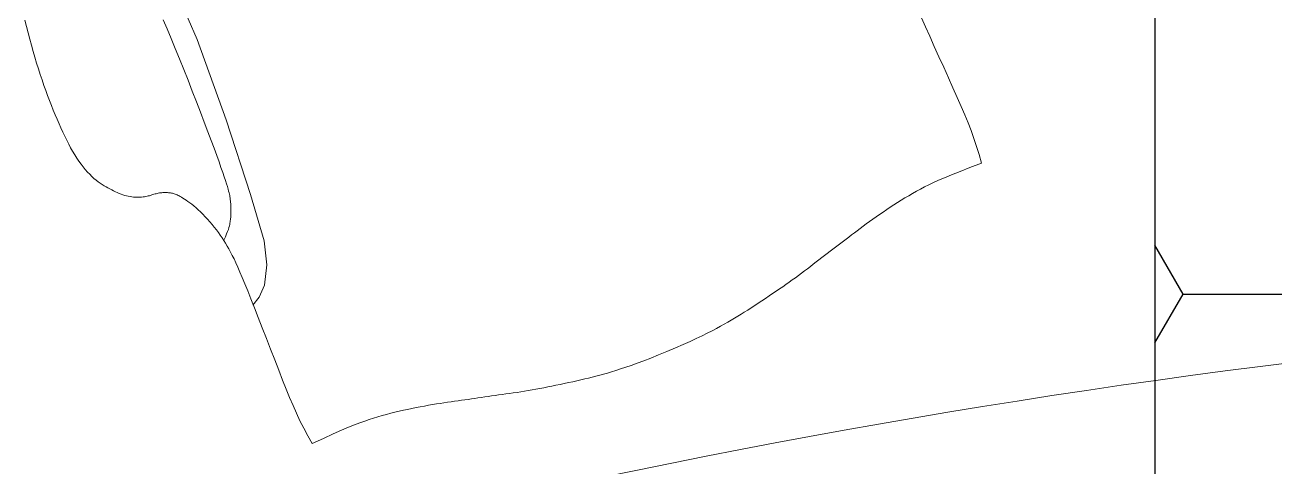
# Model space of a CAD drawing. Header units: millimetres. Extents: x 580 to 1830, y 656 to 1501.
# Drawn here: x 658.19 to 690.03, y 1364.37 to 1375.63 of the extents above; entities that cross this region are included whole.
import ezdxf

# ---------------------------------------------------------------- set-up
doc = ezdxf.new("R2010")
doc.units = ezdxf.units.MM
doc.layers.add('bandeja', color=250, linetype='Continuous')
doc.layers.add('cableado telecomunicaciones', color=7, linetype='Continuous', true_color=0xe679fc)
doc.layers.add('mobiliario', color=253, linetype='Continuous', lineweight=15)

# ---------------------------------------------------------------- blocks, each defined once
blk = doc.blocks.new('bloque nuevo reunion')
at = {"color": 253}
for p, q in [((0.92395, -0.50104, 0), (0.89425, -0.43248, 0)), ((0.81765, -0.48901, 0), (0.81861, -0.49294, 0)), ((0.81861, -0.49294, 0), (0.81959, -0.49685, 0)), ((0.90532, -0.49443, 0), (0.90289, -0.48876, 0)), ((1.37323, -0.49311, 0), (1.37083, -0.48769, 0)), ((1.37585, -0.49899, 0), (1.37323, -0.49311, 0)), ((0.81959, -0.49685, 0), (0.82059, -0.50072, 0)), ((0.82059, -0.50072, 0), (0.82161, -0.50455, 0)), ((0.90781, -0.50034, 0), (0.90532, -0.49443, 0)), ((0.91036, -0.5065, 0), (0.90781, -0.50034, 0)), ((1.37864, -0.5052, 0), (1.37585, -0.49899, 0)), ((0.82161, -0.50455, 0), (0.82266, -0.5083, 0)), ((0.82266, -0.5083, 0), (0.82373, -0.51198, 0)), ((0.91296, -0.51287, 0), (0.91036, -0.5065, 0)), ((0.94187, -0.55045, 0), (0.92395, -0.50104, 0)), ((1.38153, -0.51162, 0), (1.37864, -0.5052, 0)), ((0.82373, -0.51198, 0), (0.82482, -0.51559, 0)), ((0.82482, -0.51559, 0), (0.82592, -0.51912, 0)), ((0.9156, -0.51942, 0), (0.91296, -0.51287, 0)), ((1.38445, -0.51812, 0), (1.38153, -0.51162, 0)), ((0.82592, -0.51912, 0), (0.82704, -0.52258, 0)), ((0.82704, -0.52258, 0), (0.82817, -0.52595, 0)), ((0.91825, -0.52609, 0), (0.9156, -0.51942, 0)), ((1.38734, -0.52455, 0), (1.38445, -0.51812, 0)), ((0.82817, -0.52595, 0), (0.82931, -0.52925, 0)), ((0.82931, -0.52925, 0), (0.83046, -0.53247, 0)), ((0.92088, -0.53276, 0), (0.91825, -0.52609, 0)), ((1.39014, -0.5308, 0), (1.38734, -0.52455, 0)), ((1.39278, -0.53673, 0), (1.39014, -0.5308, 0)), ((0.83046, -0.53247, 0), (0.83161, -0.53561, 0)), ((0.83161, -0.53561, 0), (0.83277, -0.53867, 0)), ((0.83277, -0.53867, 0), (0.83394, -0.54165, 0)), ((0.92345, -0.53937, 0), (0.92088, -0.53276, 0)), ((0.92593, -0.54581, 0), (0.92345, -0.53937, 0)), ((1.39521, -0.54225, 0), (1.39278, -0.53673, 0)), ((0.83394, -0.54165, 0), (0.83511, -0.54456, 0)), ((0.83511, -0.54456, 0), (0.83628, -0.5474, 0)), ((0.92829, -0.55198, 0), (0.92593, -0.54581, 0)), ((1.39743, -0.54743, 0), (1.39521, -0.54225, 0)), ((0.83628, -0.5474, 0), (0.83746, -0.55017, 0)), ((0.83746, -0.55017, 0), (0.83864, -0.55288, 0)), ((0.83864, -0.55288, 0), (0.83982, -0.55552, 0)), ((0.9305, -0.55781, 0), (0.92829, -0.55198, 0)), ((0.9568, -0.59664, 0), (0.94187, -0.55045, 0)), ((1.39948, -0.55237, 0), (1.39743, -0.54743, 0)), ((1.40138, -0.55719, 0), (1.39948, -0.55237, 0)), ((0.83982, -0.55552, 0), (0.84101, -0.5581, 0)), ((0.84101, -0.5581, 0), (0.8422, -0.56062, 0)), ((0.8422, -0.56062, 0), (0.84339, -0.56306, 0)), ((0.93252, -0.5632, 0), (0.9305, -0.55781, 0)), ((1.40314, -0.56198, 0), (1.40138, -0.55719, 0)), ((1.40478, -0.56686, 0), (1.40314, -0.56198, 0)), ((0.84339, -0.56306, 0), (0.8446, -0.56543, 0)), ((0.8446, -0.56543, 0), (0.84582, -0.56773, 0)), ((0.84582, -0.56773, 0), (0.84705, -0.56993, 0)), ((0.84705, -0.56993, 0), (0.84831, -0.57205, 0)), ((0.93433, -0.56808, 0), (0.93252, -0.5632, 0)), ((0.93593, -0.57246, 0), (0.93433, -0.56808, 0)), ((1.40634, -0.57193, 0), (1.40478, -0.56686, 0)), ((0.84831, -0.57205, 0), (0.84959, -0.57407, 0)), ((0.84959, -0.57407, 0), (0.85089, -0.576, 0)), ((0.85089, -0.576, 0), (0.85221, -0.57782, 0)), ((0.85221, -0.57782, 0), (0.85354, -0.57955, 0)), ((0.93735, -0.57637, 0), (0.93593, -0.57246, 0)), ((0.93858, -0.57984, 0), (0.93735, -0.57637, 0)), ((1.40063, -0.58, 0), (1.40783, -0.57731, 0)), ((1.40783, -0.57731, 0), (1.40634, -0.57193, 0)), ((0.85354, -0.57955, 0), (0.85488, -0.58116, 0)), ((0.85488, -0.58116, 0), (0.85623, -0.58268, 0)), ((0.85623, -0.58268, 0), (0.85756, -0.58409, 0)), ((0.85756, -0.58409, 0), (0.85889, -0.58539, 0)), ((0.85889, -0.58539, 0), (0.8602, -0.58658, 0)), ((0.93965, -0.5829, 0), (0.93858, -0.57984, 0)), ((0.94056, -0.58559, 0), (0.93965, -0.5829, 0)), ((0.94134, -0.58792, 0), (0.94056, -0.58559, 0)), ((1.38501, -0.58617, 0), (1.38937, -0.58438, 0)), ((1.38937, -0.58438, 0), (1.39453, -0.58235, 0)), ((1.39453, -0.58235, 0), (1.40063, -0.58, 0)), ((0.8602, -0.58658, 0), (0.86149, -0.58766, 0)), ((0.86149, -0.58766, 0), (0.86276, -0.58864, 0)), ((0.86276, -0.58864, 0), (0.864, -0.58953, 0)), ((0.864, -0.58953, 0), (0.86523, -0.59035, 0)), ((0.86523, -0.59035, 0), (0.86645, -0.59111, 0)), ((0.86645, -0.59111, 0), (0.86765, -0.59181, 0)), ((0.86765, -0.59181, 0), (0.86883, -0.59247, 0)), ((0.86883, -0.59247, 0), (0.87001, -0.5931, 0)), ((0.87001, -0.5931, 0), (0.87117, -0.59371, 0)), ((0.94199, -0.58994, 0), (0.94134, -0.58792, 0)), ((0.94252, -0.59168, 0), (0.94199, -0.58994, 0)), ((0.94296, -0.59316, 0), (0.94252, -0.59168, 0)), ((0.94331, -0.59442, 0), (0.94296, -0.59316, 0)), ((1.36764, -0.59455, 0), (1.37011, -0.59321, 0)), ((1.37011, -0.59321, 0), (1.37263, -0.59188, 0)), ((1.37263, -0.59188, 0), (1.37526, -0.59057, 0)), ((1.37526, -0.59057, 0), (1.3781, -0.58921, 0)), ((1.3781, -0.58921, 0), (1.3813, -0.58776, 0)), ((1.3813, -0.58776, 0), (1.38501, -0.58617, 0)), ((0.87117, -0.59371, 0), (0.87233, -0.59429, 0)), ((0.87233, -0.59429, 0), (0.87348, -0.59485, 0)), ((0.87348, -0.59485, 0), (0.87462, -0.59538, 0)), ((0.87462, -0.59538, 0), (0.87576, -0.59587, 0)), ((0.87576, -0.59587, 0), (0.87689, -0.59633, 0)), ((0.87689, -0.59633, 0), (0.87802, -0.59673, 0)), ((0.87802, -0.59673, 0), (0.87915, -0.59709, 0)), ((0.87915, -0.59709, 0), (0.88027, -0.5974, 0)), ((0.88027, -0.5974, 0), (0.88139, -0.59766, 0)), ((0.88139, -0.59766, 0), (0.8825, -0.59786, 0)), ((0.8825, -0.59786, 0), (0.8836, -0.59802, 0)), ((0.8836, -0.59802, 0), (0.88468, -0.59814, 0)), ((0.88468, -0.59814, 0), (0.88573, -0.59822, 0)), ((0.88573, -0.59822, 0), (0.88675, -0.59826, 0)), ((0.88675, -0.59826, 0), (0.88775, -0.59826, 0)), ((0.88775, -0.59826, 0), (0.8887, -0.59822, 0)), ((0.8887, -0.59822, 0), (0.88962, -0.59816, 0)), ((0.88962, -0.59816, 0), (0.89051, -0.59806, 0)), ((0.89051, -0.59806, 0), (0.89136, -0.59794, 0)), ((0.89136, -0.59794, 0), (0.89219, -0.5978, 0)), ((0.89219, -0.5978, 0), (0.89298, -0.59764, 0)), ((0.89298, -0.59764, 0), (0.89374, -0.59746, 0)), ((0.89374, -0.59746, 0), (0.89448, -0.59727, 0)), ((0.89448, -0.59727, 0), (0.89519, -0.59706, 0)), ((0.89519, -0.59706, 0), (0.89589, -0.59685, 0)), ((0.89589, -0.59685, 0), (0.89656, -0.59664, 0)), ((0.89656, -0.59664, 0), (0.89723, -0.59643, 0)), ((0.89723, -0.59643, 0), (0.89789, -0.59623, 0)), ((0.89789, -0.59623, 0), (0.89856, -0.59604, 0)), ((0.89856, -0.59604, 0), (0.89923, -0.59587, 0)), ((0.89923, -0.59587, 0), (0.89991, -0.59573, 0)), ((0.89991, -0.59573, 0), (0.9006, -0.59561, 0)), ((0.9006, -0.59561, 0), (0.90131, -0.59551, 0)), ((0.90131, -0.59551, 0), (0.90203, -0.59545, 0)), ((0.90203, -0.59545, 0), (0.90274, -0.5954, 0)), ((0.90274, -0.5954, 0), (0.90345, -0.59538, 0)), ((0.90345, -0.59538, 0), (0.90416, -0.59537, 0)), ((0.90416, -0.59537, 0), (0.90485, -0.59538, 0)), ((0.90485, -0.59538, 0), (0.90552, -0.59541, 0)), ((0.90552, -0.59541, 0), (0.90618, -0.59546, 0)), ((0.90618, -0.59546, 0), (0.90681, -0.59552, 0)), ((0.90681, -0.59552, 0), (0.90743, -0.5956, 0)), ((0.90743, -0.5956, 0), (0.90803, -0.5957, 0)), ((0.90803, -0.5957, 0), (0.90862, -0.59581, 0)), ((0.90862, -0.59581, 0), (0.90921, -0.59595, 0)), ((0.90921, -0.59595, 0), (0.90978, -0.59612, 0)), ((0.90978, -0.59612, 0), (0.91036, -0.59631, 0)), ((0.91036, -0.59631, 0), (0.91093, -0.59652, 0)), ((0.91093, -0.59652, 0), (0.91152, -0.59677, 0)), ((0.91152, -0.59677, 0), (0.91213, -0.59706, 0)), ((0.91213, -0.59706, 0), (0.91278, -0.5974, 0)), ((0.91278, -0.5974, 0), (0.91347, -0.59779, 0)), ((0.91347, -0.59779, 0), (0.91423, -0.59825, 0)), ((0.91423, -0.59825, 0), (0.91506, -0.59877, 0)), ((0.91506, -0.59877, 0), (0.91598, -0.59936, 0)), ((0.91598, -0.59936, 0), (0.917, -0.60004, 0)), ((0.917, -0.60004, 0), (0.9181, -0.60081, 0)), ((0.9181, -0.60081, 0), (0.91928, -0.60166, 0)), ((0.94358, -0.59549, 0), (0.94331, -0.59442, 0)), ((0.94379, -0.59641, 0), (0.94358, -0.59549, 0)), ((0.94395, -0.5972, 0), (0.94379, -0.59641, 0)), ((0.94407, -0.59791, 0), (0.94395, -0.5972, 0)), ((0.94417, -0.59856, 0), (0.94407, -0.59791, 0)), ((0.94426, -0.59918, 0), (0.94417, -0.59856, 0)), ((0.94433, -0.59979, 0), (0.94426, -0.59918, 0)), ((0.9444, -0.60038, 0), (0.94433, -0.59979, 0)), ((0.94446, -0.60096, 0), (0.9444, -0.60038, 0)), ((0.94451, -0.60154, 0), (0.94446, -0.60096, 0)), ((0.96514, -0.62505, 0), (0.9568, -0.59664, 0)), ((1.35601, -0.6015, 0), (1.35827, -0.60007, 0)), ((1.35827, -0.60007, 0), (1.36056, -0.59867, 0)), ((1.36056, -0.59867, 0), (1.36288, -0.59728, 0)), ((1.36288, -0.59728, 0), (1.36524, -0.5959, 0)), ((1.36524, -0.5959, 0), (1.36764, -0.59455, 0)), ((0.91928, -0.60166, 0), (0.92053, -0.60259, 0)), ((0.92053, -0.60259, 0), (0.92183, -0.60362, 0)), ((0.92183, -0.60362, 0), (0.92319, -0.60475, 0)), ((0.92319, -0.60475, 0), (0.92457, -0.60597, 0)), ((0.92457, -0.60597, 0), (0.92599, -0.60729, 0)), ((0.92599, -0.60729, 0), (0.92742, -0.60871, 0)), ((0.92742, -0.60871, 0), (0.92885, -0.61021, 0)), ((0.94455, -0.60213, 0), (0.94451, -0.60154, 0)), ((0.94459, -0.60272, 0), (0.94455, -0.60213, 0)), ((0.94462, -0.60333, 0), (0.94459, -0.60272, 0)), ((0.94465, -0.60396, 0), (0.94462, -0.60333, 0)), ((0.94468, -0.60461, 0), (0.94465, -0.60396, 0)), ((0.94467, -0.60932, 0), (0.9447, -0.60865, 0)), ((0.9447, -0.60527, 0), (0.94468, -0.60461, 0)), ((0.94472, -0.60594, 0), (0.9447, -0.60527, 0)), ((0.9447, -0.60865, 0), (0.94472, -0.60797, 0)), ((0.94472, -0.60662, 0), (0.94472, -0.60594, 0)), ((0.94472, -0.60729, 0), (0.94472, -0.60662, 0)), ((0.94472, -0.60797, 0), (0.94472, -0.60729, 0)), ((1.34492, -0.60885, 0), (1.34709, -0.60737, 0)), ((1.34709, -0.60737, 0), (1.3493, -0.60588, 0)), ((1.3493, -0.60588, 0), (1.35152, -0.60441, 0)), ((1.35152, -0.60441, 0), (1.35376, -0.60294, 0)), ((1.35376, -0.60294, 0), (1.35601, -0.6015, 0)), ((0.92885, -0.61021, 0), (0.93028, -0.61178, 0)), ((0.93028, -0.61178, 0), (0.93169, -0.6134, 0)), ((0.93169, -0.6134, 0), (0.93308, -0.61506, 0)), ((0.93308, -0.61506, 0), (0.93443, -0.61673, 0)), ((0.94348, -0.61694, 0), (0.94374, -0.61595, 0)), ((0.94374, -0.61595, 0), (0.94394, -0.61507, 0)), ((0.94394, -0.61507, 0), (0.94409, -0.61426, 0)), ((0.94409, -0.61426, 0), (0.94423, -0.61348, 0)), ((0.94423, -0.61348, 0), (0.94434, -0.61274, 0)), ((0.94434, -0.61274, 0), (0.94444, -0.61203, 0)), ((0.94444, -0.61203, 0), (0.94452, -0.61134, 0)), ((0.94452, -0.61134, 0), (0.94458, -0.61066, 0)), ((0.94458, -0.61066, 0), (0.94463, -0.60999, 0)), ((0.94463, -0.60999, 0), (0.94467, -0.60932, 0)), ((1.3329, -0.61749, 0), (1.33476, -0.61611, 0)), ((1.33476, -0.61611, 0), (1.33667, -0.6147, 0)), ((1.33667, -0.6147, 0), (1.33865, -0.61326, 0)), ((1.33865, -0.61326, 0), (1.34069, -0.61181, 0)), ((1.34069, -0.61181, 0), (1.34278, -0.61033, 0)), ((1.34278, -0.61033, 0), (1.34492, -0.60885, 0)), ((0.93443, -0.61673, 0), (0.93573, -0.6184, 0)), ((0.93573, -0.6184, 0), (0.93697, -0.62006, 0)), ((0.93697, -0.62006, 0), (0.93815, -0.62169, 0)), ((0.93815, -0.62169, 0), (0.93927, -0.62331, 0)), ((0.93927, -0.62331, 0), (0.94035, -0.62494, 0)), ((0.94036, -0.6247, 0), (0.9413, -0.62266, 0)), ((0.9413, -0.62266, 0), (0.94206, -0.62089, 0)), ((0.94206, -0.62089, 0), (0.94266, -0.61938, 0)), ((0.94266, -0.61938, 0), (0.94312, -0.61807, 0)), ((0.94312, -0.61807, 0), (0.94348, -0.61694, 0)), ((1.3226, -0.62535, 0), (1.32426, -0.62408, 0)), ((1.32426, -0.62408, 0), (1.32593, -0.62281, 0)), ((1.32593, -0.62281, 0), (1.32762, -0.62151, 0)), ((1.32762, -0.62151, 0), (1.32934, -0.62019, 0)), ((1.32934, -0.62019, 0), (1.3311, -0.61885, 0)), ((1.3311, -0.61885, 0), (1.3329, -0.61749, 0)), ((0.94035, -0.62494, 0), (0.9414, -0.62661, 0)), ((0.9414, -0.62661, 0), (0.94243, -0.62834, 0)), ((0.94243, -0.62834, 0), (0.94345, -0.63014, 0)), ((0.94345, -0.63014, 0), (0.94448, -0.63205, 0)), ((0.96692, -0.63986, 0), (0.96514, -0.62505, 0)), ((1.31266, -0.63282, 0), (1.31434, -0.63156, 0)), ((1.31434, -0.63156, 0), (1.316, -0.63031, 0)), ((1.316, -0.63031, 0), (1.31765, -0.62907, 0)), ((1.31765, -0.62907, 0), (1.3193, -0.62784, 0)), ((1.3193, -0.62784, 0), (1.32095, -0.6266, 0)), ((1.32095, -0.6266, 0), (1.3226, -0.62535, 0)), ((0.94448, -0.63205, 0), (0.94553, -0.63409, 0)), ((0.94553, -0.63409, 0), (0.94661, -0.63629, 0)), ((0.94661, -0.63629, 0), (0.94775, -0.63869, 0)), ((0.94775, -0.63869, 0), (0.94897, -0.64137, 0)), ((1.30221, -0.64087, 0), (1.304, -0.63947, 0)), ((1.304, -0.63947, 0), (1.30578, -0.63809, 0)), ((1.30578, -0.63809, 0), (1.30753, -0.63674, 0)), ((1.30753, -0.63674, 0), (1.30927, -0.6354, 0)), ((1.30927, -0.6354, 0), (1.31098, -0.6341, 0)), ((1.31098, -0.6341, 0), (1.31266, -0.63282, 0)), ((0.94897, -0.64137, 0), (0.95029, -0.64437, 0)), ((0.95029, -0.64437, 0), (0.95174, -0.64776, 0)), ((0.96534, -0.65247, 0), (0.96692, -0.63986, 0)), ((1.29293, -0.64787, 0), (1.29483, -0.64648, 0)), ((1.29483, -0.64648, 0), (1.2967, -0.64508, 0)), ((1.2967, -0.64508, 0), (1.29855, -0.64368, 0)), ((1.29855, -0.64368, 0), (1.30039, -0.64227, 0)), ((1.30039, -0.64227, 0), (1.30221, -0.64087, 0)), ((0.95174, -0.64776, 0), (0.95333, -0.6516, 0)), ((0.95333, -0.6516, 0), (0.9551, -0.65594, 0)), ((0.96207, -0.65978, 0), (0.96534, -0.65247, 0)), ((1.28101, -0.65619, 0), (1.28308, -0.65478, 0)), ((1.28308, -0.65478, 0), (1.28512, -0.65339, 0)), ((1.28512, -0.65339, 0), (1.28712, -0.652, 0)), ((1.28712, -0.652, 0), (1.28908, -0.65062, 0)), ((1.28908, -0.65062, 0), (1.29102, -0.64925, 0)), ((1.29102, -0.64925, 0), (1.29293, -0.64787, 0)), ((0.9551, -0.65594, 0), (0.95707, -0.66086, 0)), ((0.95707, -0.66086, 0), (0.95924, -0.66636, 0)), ((0.95815, -0.66468, 0), (0.96207, -0.65978, 0)), ((1.2701, -0.6635, 0), (1.27232, -0.66203, 0)), ((1.27232, -0.66203, 0), (1.27453, -0.66056, 0)), ((1.27453, -0.66056, 0), (1.27673, -0.65909, 0)), ((1.27673, -0.65909, 0), (1.27889, -0.65763, 0)), ((1.27889, -0.65763, 0), (1.28101, -0.65619, 0)), ((0.95924, -0.66636, 0), (0.96159, -0.67236, 0)), ((1.25741, -0.6716, 0), (1.25941, -0.67037, 0)), ((1.25941, -0.67037, 0), (1.26145, -0.6691, 0)), ((1.26145, -0.6691, 0), (1.26355, -0.66776, 0)), ((1.26355, -0.66776, 0), (1.2657, -0.66638, 0)), ((1.2657, -0.66638, 0), (1.26788, -0.66496, 0)), ((1.26788, -0.66496, 0), (1.2701, -0.6635, 0)), ((0.96159, -0.67236, 0), (0.96406, -0.67871, 0)), ((1.24422, -0.67907, 0), (1.24672, -0.67772, 0)), ((1.24672, -0.67772, 0), (1.24906, -0.67644, 0)), ((1.24906, -0.67644, 0), (1.25126, -0.67521, 0)), ((1.25126, -0.67521, 0), (1.25336, -0.674, 0)), ((1.25336, -0.674, 0), (1.2554, -0.67281, 0)), ((1.2554, -0.67281, 0), (1.25741, -0.6716, 0)), ((0.96406, -0.67871, 0), (0.9666, -0.68527, 0)), ((0.9666, -0.68527, 0), (0.96918, -0.69191, 0)), ((1.22796, -0.68713, 0), (1.23184, -0.68532, 0)), ((1.23184, -0.68532, 0), (1.23538, -0.68361, 0)), ((1.23538, -0.68361, 0), (1.23859, -0.682, 0)), ((1.23859, -0.682, 0), (1.24153, -0.68049, 0)), ((1.24153, -0.68049, 0), (1.24422, -0.67907, 0)), ((0.96918, -0.69191, 0), (0.97173, -0.69849, 0)), ((1.20855, -0.69544, 0), (1.21374, -0.69325, 0)), ((1.21374, -0.69325, 0), (1.21894, -0.69109, 0)), ((1.21894, -0.69109, 0), (1.22367, -0.68905, 0)), ((1.22367, -0.68905, 0), (1.22796, -0.68713, 0)), ((0.97173, -0.69849, 0), (0.97422, -0.70487, 0)), ((1.19169, -0.70189, 0), (1.19538, -0.70057, 0)), ((1.19538, -0.70057, 0), (1.1994, -0.69908, 0)), ((1.1994, -0.69908, 0), (1.20378, -0.69737, 0)), ((1.20378, -0.69737, 0), (1.20855, -0.69544, 0)), ((0.97422, -0.70487, 0), (0.97659, -0.71091, 0)), ((1.16767, -0.70915, 0), (1.16994, -0.70857, 0)), ((1.16994, -0.70857, 0), (1.17222, -0.70796, 0)), ((1.17222, -0.70796, 0), (1.17456, -0.70731, 0)), ((1.17456, -0.70731, 0), (1.17698, -0.70661, 0)), ((1.17698, -0.70661, 0), (1.17953, -0.70584, 0)), ((1.17953, -0.70584, 0), (1.18225, -0.70501, 0)), ((1.18225, -0.70501, 0), (1.18515, -0.70409, 0)), ((1.18515, -0.70409, 0), (1.18829, -0.70306, 0)), ((1.18829, -0.70306, 0), (1.19169, -0.70189, 0)), ((0.97659, -0.71091, 0), (0.97882, -0.71651, 0)), ((0.97882, -0.71651, 0), (0.98094, -0.72173, 0)), ((1.1305, -0.71699, 0), (1.13286, -0.71656, 0)), ((1.13286, -0.71656, 0), (1.13525, -0.71611, 0)), ((1.13525, -0.71611, 0), (1.13767, -0.71564, 0)), ((1.13767, -0.71564, 0), (1.14013, -0.71515, 0)), ((1.14013, -0.71515, 0), (1.14264, -0.71465, 0)), ((1.14264, -0.71465, 0), (1.1452, -0.71413, 0)), ((1.1452, -0.71413, 0), (1.14779, -0.7136, 0)), ((1.14779, -0.7136, 0), (1.15039, -0.71306, 0)), ((1.15039, -0.71306, 0), (1.153, -0.71251, 0)), ((1.153, -0.71251, 0), (1.15559, -0.71195, 0)), ((1.15559, -0.71195, 0), (1.15813, -0.7114, 0)), ((1.15813, -0.7114, 0), (1.16063, -0.71084, 0)), ((1.16063, -0.71084, 0), (1.16305, -0.71028, 0)), ((1.16305, -0.71028, 0), (1.16539, -0.70972, 0)), ((1.16539, -0.70972, 0), (1.16767, -0.70915, 0)), ((0.98094, -0.72173, 0), (0.98302, -0.72666, 0)), ((1.07838, -0.72462, 0), (1.08056, -0.72431, 0)), ((1.08056, -0.72431, 0), (1.08271, -0.72401, 0)), ((1.08271, -0.72401, 0), (1.08482, -0.72371, 0)), ((1.08482, -0.72371, 0), (1.08691, -0.72342, 0)), ((1.08691, -0.72342, 0), (1.08897, -0.72312, 0)), ((1.08897, -0.72312, 0), (1.09102, -0.72283, 0)), ((1.09102, -0.72283, 0), (1.09306, -0.72252, 0)), ((1.09306, -0.72252, 0), (1.09509, -0.72222, 0)), ((1.09509, -0.72222, 0), (1.09714, -0.72191, 0)), ((1.09714, -0.72191, 0), (1.09919, -0.7216, 0)), ((1.09919, -0.7216, 0), (1.10126, -0.72129, 0)), ((1.10126, -0.72129, 0), (1.10336, -0.72099, 0)), ((1.10336, -0.72099, 0), (1.10549, -0.72068, 0)), ((1.10549, -0.72068, 0), (1.10765, -0.72039, 0)), ((1.10765, -0.72039, 0), (1.10985, -0.72009, 0)), ((1.10985, -0.72009, 0), (1.11208, -0.7198, 0)), ((1.11208, -0.7198, 0), (1.11434, -0.71949, 0)), ((1.11434, -0.71949, 0), (1.11661, -0.71919, 0)), ((1.11661, -0.71919, 0), (1.1189, -0.71887, 0)), ((1.1189, -0.71887, 0), (1.12121, -0.71853, 0)), ((1.12121, -0.71853, 0), (1.12352, -0.71818, 0)), ((1.12352, -0.71818, 0), (1.12583, -0.7178, 0)), ((1.12583, -0.7178, 0), (1.12816, -0.71741, 0)), ((1.12816, -0.71741, 0), (1.1305, -0.71699, 0)), ((0.98302, -0.72666, 0), (0.98512, -0.73139, 0)), ((0.98512, -0.73139, 0), (0.9873, -0.73601, 0)), ((1.0407, -0.73211, 0), (1.04332, -0.73144, 0)), ((1.04332, -0.73144, 0), (1.04593, -0.73079, 0)), ((1.04593, -0.73079, 0), (1.04853, -0.73018, 0)), ((1.04853, -0.73018, 0), (1.05114, -0.72959, 0)), ((1.05114, -0.72959, 0), (1.05375, -0.72903, 0)), ((1.05375, -0.72903, 0), (1.05637, -0.72848, 0)), ((1.05637, -0.72848, 0), (1.05897, -0.72795, 0)), ((1.05897, -0.72795, 0), (1.06155, -0.72744, 0)), ((1.06155, -0.72744, 0), (1.06411, -0.72696, 0)), ((1.06411, -0.72696, 0), (1.06662, -0.72651, 0)), ((1.06662, -0.72651, 0), (1.06909, -0.72608, 0)), ((1.06909, -0.72608, 0), (1.0715, -0.72567, 0)), ((1.0715, -0.72567, 0), (1.07385, -0.7253, 0)), ((1.07385, -0.7253, 0), (1.07614, -0.72495, 0)), ((1.07614, -0.72495, 0), (1.07838, -0.72462, 0)), ((0.9873, -0.73601, 0), (0.98962, -0.74061, 0)), ((1.01726, -0.74008, 0), (1.021, -0.73855, 0)), ((1.021, -0.73855, 0), (1.02428, -0.73729, 0)), ((1.02428, -0.73729, 0), (1.02723, -0.73622, 0)), ((1.02723, -0.73622, 0), (1.03001, -0.73527, 0)), ((1.03001, -0.73527, 0), (1.03273, -0.7344, 0)), ((1.03273, -0.7344, 0), (1.03541, -0.73359, 0)), ((1.03541, -0.73359, 0), (1.03807, -0.73283, 0)), ((1.03807, -0.73283, 0), (1.0407, -0.73211, 0)), ((0.98962, -0.74061, 0), (0.99215, -0.74528, 0)), ((0.99215, -0.74528, 0), (0.99493, -0.75011, 0)), ((0.99493, -0.75011, 0), (1.0019, -0.74688, 0)), ((1.0019, -0.74688, 0), (1.00785, -0.74418, 0)), ((1.00785, -0.74418, 0), (1.01292, -0.74193, 0)), ((1.01292, -0.74193, 0), (1.01726, -0.74008, 0))]:
    blk.add_line(p, q, dxfattribs=at)
blk.add_arc((2.20618, -5.66319), 5, 90, 105.88387, dxfattribs=at)

msp = doc.modelspace()

# ---------------------------------------------------------------- hatches: boundary and pattern name
at = {"layer": 'cableado telecomunicaciones'}
h = msp.add_hatch(dxfattribs=at)
h.set_pattern_fill('HONEY', color=256, scale=1.9)
edge = h.paths.add_edge_path()
edge.add_line((1079.55, 1168.346), (1079.55, 1183.346))
edge.add_line((1079.55, 1183.346), (741.995, 1183.346))
edge.add_arc((741.995, 1223.346), 40, 180, 270, ccw=False)
edge.add_line((701.995, 1223.346), (701.995, 1422.072))
edge.add_arc((741.995, 1422.072), 40, 90, 180, ccw=False)
edge.add_line((741.995, 1462.072), (875.895, 1462.072))
edge.add_line((875.895, 1462.072), (875.895, 1477.072))
edge.add_line((875.895, 1477.072), (741.995, 1477.072))
edge.add_arc((741.995, 1422.072), 55, 90, 180)
edge.add_line((686.995, 1422.072), (686.995, 1243.735))
edge.add_line((686.995, 1243.735), (686.995, 1223.346))
edge.add_arc((741.995, 1223.346), 55, 180, 270)
edge.add_line((741.995, 1168.346), (1079.55, 1168.346))

# ---------------------------------------------------------------- linework, layer by layer
at = {"layer": 'bandeja'}
msp.add_lwpolyline([(875.895, 1477.072), (741.995, 1477.072, 0.414214), (686.995, 1422.072), (686.995, 1243.735)], format="xyb", dxfattribs=at)

# ---------------------------------------------------------------- block references
at = {"layer": 'mobiliario', "xscale": 41.31619858258412, "yscale": 41.31619858258412, "zscale": 41.31619858258412}
msp.add_blockref('bloque nuevo reunion', (624.408, 1395.955, 0), dxfattribs=at)

doc.saveas('drawing.dxf')
